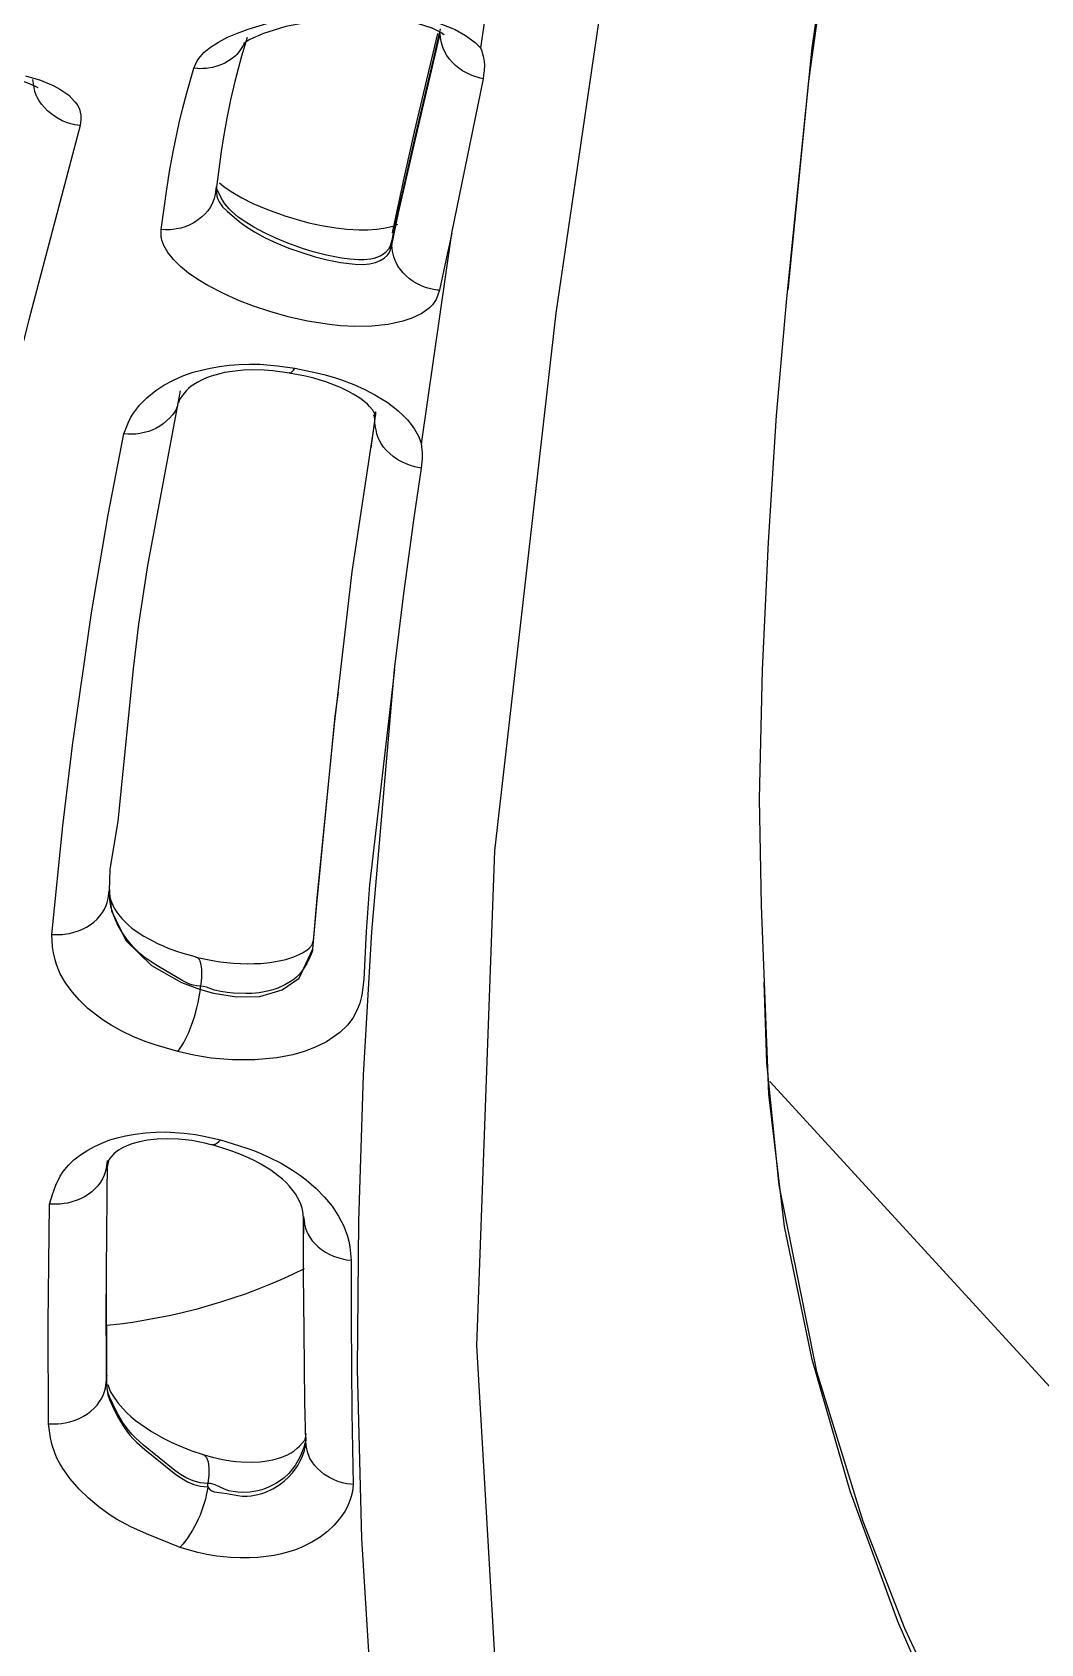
# Model space of a CAD drawing. Header units: inches. Extents: x 5931 to 10048, y 0 to 3185.
# Drawn here: x 7226.848 to 7228.281, y 964.775 to 967.066 of the extents above; entities that cross this region are included whole.
import ezdxf

# ---------------------------------------------------------------- set-up
doc = ezdxf.new("R2010")
doc.units = ezdxf.units.IN
doc.header["$LTSCALE"] = 48
doc.header["$MEASUREMENT"] = 0
doc.linetypes.add('DASHDOT2', pattern=[0.5, 0.25, -0.125, 0, -0.125])
for name, color, linetype in [('A-Eqpm-NIC', 8, 'DASHDOT2'), ('A-Flor-Case-Full Height', 8, 'Continuous'), ('A-Flor-Pattern', 8, 'Continuous')]:
    doc.layers.add(name, color=color, linetype=linetype)

# ---------------------------------------------------------------- blocks, each defined once
blk = doc.blocks.new('Precor_r815')
for p, q in [((-5.5503, 65.562), (-5.5503, 65.5686)), ((-5.5261, 65.3005), (-5.5261, 65.3056)), ((-5.2779, 64.4611), (-5.2779, 64.4662)), ((-5.1441, 63.884), (-5.1441, 63.8881)), ((-5.2884, 63.7259), (-5.2884, 63.731))]:
    blk.add_line(p, q)
for points in [[(0, 69.3193), (-0.9802, 69.3089), (-1.9893, 69.2747), (-2.592, 69.2394), (-3.2997, 69.1782), (-3.9732, 69.091), (-4.3011, 69.0327), (-4.5854, 68.9675), (-5.0026, 68.8301), (-5.3152, 68.6817), (-5.6643, 68.4588), (-5.9303, 68.2382), (-6.0674, 68.0961), (-6.1812, 67.9461), (-6.234, 67.8568), (-6.3089, 67.6767), (-6.344, 67.5118), (-6.3505, 67.3194), (-6.1433, 65.804), (-6.1139, 65.4952)], [(-6.1126, 65.483), (-6.1485, 65.8533), (-6.3317, 67.141), (-6.3474, 67.3237), (-6.3356, 67.5105), (-6.2742, 67.7203), (-6.1846, 67.8846), (-6.0103, 68.0956), (-5.8538, 68.24), (-5.6686, 68.3849), (-5.4597, 68.5245), (-5.2296, 68.6528), (-4.9514, 68.7755), (-4.7734, 68.8376), (-4.5065, 68.9114), (-3.9713, 69.0147), (-3.1831, 69.1129), (-2.5483, 69.165), (-1.2749, 69.2234), (0, 69.2403)], [(-5.9043, 66.3127), (-5.7837, 65.4609), (-5.6966, 64.666), (-5.6709, 63.9346), (-5.7104, 63.2221), (-5.7826, 62.6839), (-5.8778, 62.193), (-6.1074, 61.321), (-6.4797, 60.0889), (-6.5437, 59.8106), (-6.5747, 59.5861), (-6.5709, 59.5103), (-6.5576, 59.477), (-6.5314, 59.4614)], [(-5.6769, 65.853), (-5.7235, 66.1803), (-5.7284, 66.2903), (-5.7182, 66.4023), (-5.6843, 66.5146), (-5.6128, 66.6382), (-5.5212, 66.74), (-5.4444, 66.8052), (-5.3089, 66.8949), (-5.1626, 66.9703), (-4.8726, 67.081), (-4.6343, 67.1436), (-4.3867, 67.1901), (-3.9613, 67.2478), (-3.0955, 67.3242), (-1.73, 67.4058), (-0.989, 67.4329), (0, 67.448)], [(-5.2686, 65.8232), (-5.2728, 65.8333), (-5.2755, 65.8377), (-5.2829, 65.8463), (-5.2924, 65.8545), (-5.3038, 65.862), (-5.3166, 65.869), (-5.3306, 65.8753), (-5.3458, 65.8811), (-5.3722, 65.8892), (-5.3934, 65.8943), (-5.4156, 65.8986), (-5.4389, 65.902), (-5.474, 65.9052), (-5.5142, 65.9059), (-5.5447, 65.9042), (-5.5679, 65.9014), (-5.5942, 65.8963), (-5.6186, 65.8893), (-5.6403, 65.8804), (-5.6554, 65.8719), (-5.6691, 65.8614), (-5.6769, 65.853)], [(-5.6242, 65.8731), (-5.6243, 65.8728), (-5.62, 65.8761), (-5.6079, 65.8823), (-5.5883, 65.8889), (-5.56, 65.8947), (-5.5255, 65.8979), (-5.4862, 65.8977), (-5.4432, 65.8935), (-5.3996, 65.8849), (-5.3675, 65.8747), (-5.3483, 65.8658), (-5.3401, 65.8602), (-5.3406, 65.8612), (-5.3409, 65.8614)], [(-5.6191, 65.8815), (-5.6088, 65.8341), (-5.5845, 65.7279), (-5.5566, 65.6), (-5.5503, 65.5686)], [(-5.6807, 65.8078), (-5.6763, 65.8087), (-5.6716, 65.81), (-5.6685, 65.811), (-5.6624, 65.8134), (-5.6565, 65.8163), (-5.651, 65.8196), (-5.6457, 65.8234), (-5.6409, 65.8275), (-5.6364, 65.832), (-5.6324, 65.8369), (-5.6288, 65.842), (-5.6258, 65.8474), (-5.6234, 65.8529), (-5.622, 65.8572), (-5.6207, 65.863), (-5.6198, 65.8688), (-5.6191, 65.8748)], [(-5.5503, 65.5619), (-5.5599, 65.6094), (-5.5834, 65.7165), (-5.6122, 65.8428), (-5.6191, 65.8748)], [(-5.5514, 65.58), (-5.5669, 65.6561), (-5.5827, 65.7292), (-5.616, 65.8745)], [(-5.3445, 65.8689), (-5.3365, 65.8413), (-5.3266, 65.8037), (-5.3206, 65.7765), (-5.3153, 65.7493), (-5.3108, 65.7217), (-5.3076, 65.7), (-5.3, 65.6399)], [(-5.341, 65.8614), (-5.3385, 65.8568), (-5.3359, 65.8522), (-5.3331, 65.8479), (-5.3297, 65.8436), (-5.3276, 65.8415), (-5.3254, 65.8395), (-5.323, 65.8375), (-5.318, 65.834), (-5.3126, 65.8309), (-5.3069, 65.8283), (-5.301, 65.8261), (-5.2949, 65.8245), (-5.2917, 65.8238), (-5.2865, 65.8231), (-5.2815, 65.8227), (-5.2764, 65.8226), (-5.2739, 65.8227), (-5.2686, 65.8232)], [(-5.6807, 65.8078), (-5.6815, 65.8137), (-5.6822, 65.8196), (-5.6824, 65.8225), (-5.6825, 65.8255), (-5.6825, 65.8284), (-5.6822, 65.8327), (-5.6817, 65.8366), (-5.681, 65.8404), (-5.68, 65.8442), (-5.6787, 65.8484), (-5.6769, 65.853)], [(-5.2218, 65.5846), (-5.2298, 65.6447), (-5.2343, 65.6734), (-5.2393, 65.702), (-5.2475, 65.7424), (-5.2522, 65.7625), (-5.2584, 65.7867), (-5.2686, 65.8232)], [(-5.0289, 65.812), (-5.0504, 65.8054), (-5.0694, 65.7971), (-5.0777, 65.7924), (-5.0904, 65.7832), (-5.0997, 65.7732), (-5.1031, 65.768), (-5.1056, 65.7627), (-5.1078, 65.7537), (-5.1077, 65.7471), (-5.1066, 65.7384)], [(-5.0469, 65.7941), (-5.0371, 65.7994), (-5.0283, 65.8029), (-5.0139, 65.8071), (-4.9978, 65.8104), (-4.9853, 65.8123), (-4.9669, 65.8139), (-4.9399, 65.8147), (-4.9192, 65.814), (-4.894, 65.8119), (-4.872, 65.8088), (-4.8489, 65.8043), (-4.8283, 65.799), (-4.8129, 65.7939), (-4.7979, 65.7876), (-4.7898, 65.7833), (-4.7826, 65.7781), (-4.783, 65.7789), (-4.7826, 65.7776)], [(-5.6356, 65.5793), (-5.6807, 65.8078)], [(-5.1066, 65.7384), (-5.0993, 65.7396), (-5.0934, 65.7411), (-5.0872, 65.7432), (-5.0812, 65.7457), (-5.0754, 65.7487), (-5.0699, 65.7522), (-5.0648, 65.7561), (-5.06, 65.7604), (-5.0557, 65.765), (-5.0517, 65.7699), (-5.0483, 65.7751), (-5.0454, 65.7806), (-5.0442, 65.7834), (-5.0423, 65.789), (-5.041, 65.7949), (-5.0401, 65.8007), (-5.0394, 65.8067)], [(-5.1066, 65.7384), (-5.0338, 65.4515), (-5.0034, 65.3273)], [(-5.3051, 65.6539), (-5.3113, 65.6483), (-5.3215, 65.641), (-5.3369, 65.6317), (-5.3526, 65.6234), (-5.3731, 65.6143), (-5.3981, 65.6048), (-5.4205, 65.5979), (-5.4322, 65.5948), (-5.4501, 65.5907), (-5.4706, 65.5872), (-5.4862, 65.5854), (-5.5036, 65.5844), (-5.516, 65.5844), (-5.529, 65.5853), (-5.5385, 65.5866), (-5.5521, 65.5898), (-5.559, 65.5927)], [(-5.3001, 65.6483), (-5.3005, 65.6393), (-5.3013, 65.6342), (-5.3027, 65.6296), (-5.3045, 65.6255), (-5.3094, 65.6183), (-5.3158, 65.6117), (-5.3332, 65.5967), (-5.3436, 65.5889), (-5.355, 65.5813), (-5.3702, 65.5727), (-5.3865, 65.5647), (-5.4039, 65.5573), (-5.4223, 65.5506), (-5.4412, 65.5446), (-5.4582, 65.54), (-5.4772, 65.5361), (-5.4982, 65.5335), (-5.5099, 65.5333), (-5.5184, 65.534), (-5.527, 65.5359), (-5.5339, 65.5388), (-5.5394, 65.5423), (-5.5442, 65.5468), (-5.5465, 65.5502), (-5.5479, 65.5537), (-5.5503, 65.562)], [(-5.5503, 65.5688), (-5.5474, 65.5592), (-5.5455, 65.5556), (-5.5413, 65.5507), (-5.5386, 65.5485), (-5.5336, 65.5454), (-5.5248, 65.5421), (-5.5202, 65.5412), (-5.5104, 65.5402), (-5.5031, 65.5401), (-5.4905, 65.541), (-5.4787, 65.5426), (-5.4573, 65.547), (-5.4385, 65.552), (-5.4232, 65.5569), (-5.4023, 65.5647), (-5.3852, 65.5721), (-5.3691, 65.5801), (-5.3539, 65.5885), (-5.3423, 65.5958), (-5.3318, 65.6033), (-5.3226, 65.6112), (-5.3186, 65.6152), (-5.3125, 65.6229), (-5.3078, 65.6305), (-5.3006, 65.646)], [(-5.3001, 65.6483), (-5.2986, 65.6366), (-5.2974, 65.6309), (-5.2955, 65.6253), (-5.2944, 65.6226), (-5.2916, 65.6174), (-5.2882, 65.6124), (-5.2843, 65.6077), (-5.28, 65.6034), (-5.2752, 65.5994), (-5.2701, 65.5959), (-5.2674, 65.5943), (-5.2618, 65.5914), (-5.2559, 65.589), (-5.2498, 65.587), (-5.2435, 65.5856), (-5.2391, 65.5849), (-5.2347, 65.5845), (-5.228, 65.5843), (-5.2218, 65.5846)], [(-5.6181, 65.4949), (-5.6136, 65.4813), (-5.6083, 65.4733), (-5.604, 65.4688), (-5.5929, 65.4606), (-5.5789, 65.4536), (-5.566, 65.4491), (-5.5449, 65.4445), (-5.5218, 65.442), (-5.4975, 65.4416), (-5.4772, 65.4426), (-5.4614, 65.4443), (-5.4302, 65.4494), (-5.4026, 65.4558), (-5.3765, 65.4634), (-5.3532, 65.4715), (-5.3311, 65.4805), (-5.3105, 65.4901), (-5.2884, 65.5021), (-5.2741, 65.5111), (-5.2611, 65.5205), (-5.2495, 65.5303), (-5.2395, 65.5404), (-5.2314, 65.5507), (-5.2256, 65.5612), (-5.2229, 65.5691), (-5.2221, 65.5743), (-5.2218, 65.5846)], [(-5.5926, 65.2679), (-5.6356, 65.5793)], [(-5.6356, 65.5793), (-5.627, 65.5388), (-5.6181, 65.4949)], [(-5.6181, 65.4949), (-5.6153, 65.4952), (-5.6098, 65.4961), (-5.606, 65.497), (-5.5997, 65.4988), (-5.5936, 65.5012), (-5.5877, 65.504), (-5.5849, 65.5056), (-5.5808, 65.5081), (-5.5757, 65.5119), (-5.5709, 65.5161), (-5.5665, 65.5207), (-5.5626, 65.5255), (-5.5591, 65.5306), (-5.5563, 65.536), (-5.5551, 65.5388), (-5.5532, 65.5444), (-5.5519, 65.5502), (-5.551, 65.556), (-5.5503, 65.5619)], [(-5.5523, 65.5799), (-5.5503, 65.5688)], [(-5.5503, 65.5686), (-5.5503, 65.5688)], [(-5.5503, 65.562), (-5.5503, 65.5619)], [(-6.0815, 64.4594), (-6.0765, 64.5852), (-6.0737, 64.7429), (-6.0778, 64.9337), (-6.0864, 65.1225), (-6.0977, 65.3096), (-6.1126, 65.483)], [(-5.4124, 65.38), (-5.4411, 65.3735), (-5.4552, 65.37), (-5.47, 65.3656), (-5.4789, 65.3625), (-5.496, 65.3558), (-5.5117, 65.3485), (-5.5262, 65.3406), (-5.5358, 65.3347), (-5.5436, 65.3293), (-5.5518, 65.323), (-5.5594, 65.3165), (-5.5663, 65.3099), (-5.5724, 65.3032), (-5.5778, 65.2964), (-5.5825, 65.2895), (-5.5882, 65.2791), (-5.5926, 65.2679)], [(-5.1686, 65.2826), (-5.1754, 65.3002), (-5.179, 65.3076), (-5.1826, 65.3135), (-5.1911, 65.325), (-5.2017, 65.3361), (-5.2143, 65.3466), (-5.2258, 65.3545), (-5.2386, 65.3618), (-5.253, 65.3684), (-5.2676, 65.3738), (-5.2793, 65.3771), (-5.2918, 65.38), (-5.3049, 65.3824), (-5.3187, 65.3841), (-5.333, 65.3853), (-5.3477, 65.3857), (-5.3625, 65.3855), (-5.3878, 65.3833), (-5.4124, 65.38)], [(-5.4046, 65.3732), (-5.4051, 65.373), (-5.4053, 65.3729), (-5.4055, 65.3728), (-5.4057, 65.3728), (-5.4059, 65.3729), (-5.4063, 65.373), (-5.4067, 65.3731), (-5.4072, 65.3734), (-5.4076, 65.3738), (-5.4081, 65.3742), (-5.4085, 65.3747), (-5.409, 65.3752), (-5.4095, 65.3758), (-5.4104, 65.3771), (-5.4114, 65.3785), (-5.4124, 65.38)], [(-5.4045, 65.3726), (-5.381, 65.376), (-5.3686, 65.377), (-5.3517, 65.3773), (-5.3392, 65.3768), (-5.3231, 65.3751), (-5.3122, 65.3732), (-5.3053, 65.3716), (-5.2933, 65.3681), (-5.2865, 65.3655), (-5.2815, 65.3632), (-5.2731, 65.3587), (-5.2649, 65.3533), (-5.2608, 65.3498), (-5.2576, 65.3465), (-5.2532, 65.3411), (-5.2489, 65.3352), (-5.2481, 65.3335), (-5.2466, 65.3284)], [(-5.5268, 65.3109), (-5.5254, 65.314), (-5.5233, 65.3175), (-5.5187, 65.3232), (-5.5155, 65.3265), (-5.5106, 65.3308), (-5.5062, 65.3343), (-5.5012, 65.3378), (-5.4955, 65.3414), (-5.4888, 65.3453), (-5.4772, 65.351), (-5.4687, 65.3547), (-5.4563, 65.3595), (-5.4481, 65.3622), (-5.4394, 65.3648), (-5.4272, 65.3679), (-5.4043, 65.3725)], [(-5.2491, 65.3463), (-5.2026, 65.088), (-5.1897, 65.0012), (-5.1819, 64.9351), (-5.1603, 64.7103), (-5.1491, 64.6384), (-5.1481, 64.6075)], [(-5.5269, 65.3154), (-5.5269, 65.3105)], [(-5.5268, 65.3152), (-5.5269, 65.3149), (-5.5261, 65.3056)], [(-5.5265, 65.312), (-5.5266, 65.3131), (-5.5268, 65.3141), (-5.5269, 65.3148), (-5.5269, 65.3151)], [(-5.5261, 65.3005), (-5.5263, 65.3017), (-5.5263, 65.3021), (-5.5263, 65.3025), (-5.5263, 65.303), (-5.5262, 65.304), (-5.526, 65.3052), (-5.5258, 65.3064), (-5.5255, 65.3078), (-5.5249, 65.3106)], [(-5.2459, 65.3285), (-5.2451, 65.3243), (-5.2442, 65.3215), (-5.2431, 65.3187), (-5.2417, 65.316), (-5.2401, 65.3134), (-5.2383, 65.3109), (-5.2342, 65.3062), (-5.2297, 65.3018), (-5.225, 65.2977), (-5.2199, 65.294), (-5.2145, 65.2908), (-5.2102, 65.2887), (-5.2042, 65.2863), (-5.1979, 65.2845), (-5.1914, 65.2831), (-5.1859, 65.2824), (-5.1804, 65.2821), (-5.1748, 65.2821), (-5.1686, 65.2826)], [(-5.5927, 65.2322), (-5.5874, 65.233), (-5.5833, 65.234), (-5.5769, 65.2359), (-5.5706, 65.2383), (-5.5646, 65.2412), (-5.5617, 65.2428), (-5.5575, 65.2454), (-5.5522, 65.2493), (-5.5473, 65.2536), (-5.5428, 65.2583), (-5.5387, 65.2632), (-5.5352, 65.2685), (-5.5323, 65.274), (-5.531, 65.2768), (-5.5291, 65.2826), (-5.5278, 65.2885), (-5.5268, 65.2945), (-5.5261, 65.3005)], [(-5.5261, 65.3056), (-5.5205, 65.2622)], [(-5.4378, 64.5214), (-5.4441, 64.5961), (-5.4687, 64.8534), (-5.4938, 65.0789), (-5.5261, 65.3005)], [(-5.5927, 65.2322), (-5.5937, 65.2413), (-5.594, 65.2459), (-5.594, 65.2482), (-5.5941, 65.252), (-5.5939, 65.2554), (-5.5937, 65.2588), (-5.5931, 65.2647), (-5.5926, 65.2679)], [(-5.0664, 64.5427), (-5.082, 64.703), (-5.0958, 64.8218), (-5.1228, 65.0179), (-5.1466, 65.163), (-5.1686, 65.2826)], [(-5.5542, 64.9342), (-5.5673, 65.0467), (-5.5819, 65.1584), (-5.5927, 65.2322)], [(-5.5281, 63.3107), (-5.5077, 63.6497), (-5.5014, 63.9), (-5.5033, 64.1186), (-5.5101, 64.3344), (-5.5217, 64.5464), (-5.5542, 64.9342)], [(-5.5542, 64.9342), (-5.5186, 64.6158), (-5.5136, 64.5467), (-5.5106, 64.4762), (-5.5076, 64.4527), (-5.5046, 64.4411), (-5.5004, 64.43), (-5.4946, 64.419), (-5.487, 64.4085), (-5.4761, 64.3974), (-5.4575, 64.384), (-5.4404, 64.3752), (-5.4257, 64.3695), (-5.4096, 64.3648), (-5.3865, 64.3601), (-5.3555, 64.3571), (-5.3235, 64.3572), (-5.2932, 64.3599), (-5.2687, 64.3641), (-5.2457, 64.3693)], [(-5.474, 64.9007), (-5.4694, 64.8653), (-5.4429, 64.5875), (-5.4378, 64.5265)], [(-5.2779, 64.4662), (-5.2726, 64.4666), (-5.2674, 64.4676), (-5.2624, 64.4693), (-5.253, 64.4738), (-5.2184, 64.495), (-5.2078, 64.5019), (-5.1975, 64.5096), (-5.1918, 64.5146), (-5.1865, 64.5197), (-5.1817, 64.5249), (-5.1731, 64.5356), (-5.1659, 64.5465), (-5.1594, 64.5584), (-5.1544, 64.5701), (-5.1509, 64.5818), (-5.1498, 64.5875), (-5.149, 64.5938), (-5.1483, 64.6073)], [(-5.1485, 64.603), (-5.1511, 64.5773), (-5.1716, 64.5334), (-5.208, 64.4965), (-5.2507, 64.4715), (-5.2779, 64.4611)], [(-5.1482, 64.6089), (-5.1485, 64.6009), (-5.1493, 64.5963), (-5.1502, 64.593), (-5.153, 64.586), (-5.1551, 64.5816), (-5.1578, 64.577), (-5.1611, 64.5722), (-5.1659, 64.5662), (-5.1701, 64.5616), (-5.1749, 64.5569), (-5.1804, 64.5521), (-5.1905, 64.5445), (-5.1971, 64.5401), (-5.2042, 64.5359), (-5.2168, 64.5292), (-5.2246, 64.5255), (-5.2329, 64.522), (-5.2438, 64.5179), (-5.2529, 64.5149), (-5.272, 64.5094)], [(-5.1478, 64.6071), (-5.1477, 64.6069), (-5.1477, 64.6067), (-5.1477, 64.6064), (-5.1478, 64.6061), (-5.1478, 64.6058), (-5.1479, 64.6055), (-5.1481, 64.6047), (-5.1483, 64.6039), (-5.1485, 64.603)], [(-5.1481, 64.6075), (-5.1481, 64.6073)], [(-5.0664, 64.5427), (-5.0703, 64.5424), (-5.0759, 64.5423), (-5.0814, 64.5426), (-5.087, 64.5433), (-5.0914, 64.544), (-5.0978, 64.5457), (-5.1041, 64.5478), (-5.1101, 64.5504), (-5.1158, 64.5534), (-5.1211, 64.557), (-5.1261, 64.5609), (-5.1307, 64.5652), (-5.1348, 64.5699), (-5.1384, 64.5748), (-5.1415, 64.5801), (-5.1439, 64.5856), (-5.1452, 64.5898), (-5.1465, 64.5956), (-5.1481, 64.6073)], [(-5.2715, 64.5092), (-5.2949, 64.5041), (-5.306, 64.5023), (-5.3251, 64.5001), (-5.3347, 64.4995), (-5.3446, 64.4992), (-5.3543, 64.4994), (-5.3637, 64.4998), (-5.3768, 64.5012), (-5.3848, 64.5024), (-5.3923, 64.504), (-5.3992, 64.5057), (-5.411, 64.5096), (-5.4193, 64.5132), (-5.4233, 64.5154), (-5.4295, 64.5195), (-5.4325, 64.5221), (-5.437, 64.527), (-5.4383, 64.5324)], [(-5.2457, 64.3693), (-5.2132, 64.3793), (-5.2007, 64.3838), (-5.1828, 64.3913), (-5.1661, 64.3996), (-5.1508, 64.4085), (-5.1396, 64.4159), (-5.1318, 64.4216), (-5.1178, 64.4333), (-5.1056, 64.4453), (-5.0951, 64.4576), (-5.0858, 64.471), (-5.0784, 64.4845), (-5.0729, 64.4981), (-5.0709, 64.5049), (-5.0687, 64.5152), (-5.0675, 64.5244), (-5.0664, 64.5427)], [(-5.4378, 64.5265), (-5.4376, 64.5218), (-5.4372, 64.5185), (-5.4365, 64.5161), (-5.4331, 64.5077), (-5.4292, 64.4996), (-5.4242, 64.491), (-5.4212, 64.4868), (-5.418, 64.483), (-5.4147, 64.4796), (-5.4111, 64.4764), (-5.4071, 64.4734), (-5.3982, 64.468), (-5.388, 64.4633), (-5.381, 64.4607), (-5.3735, 64.4586), (-5.3614, 64.4562), (-5.351, 64.4553), (-5.3425, 64.4551), (-5.3248, 64.4558), (-5.3157, 64.4566), (-5.3068, 64.458), (-5.298, 64.4601), (-5.2865, 64.4644), (-5.2823, 64.4657), (-5.2779, 64.4662)], [(-5.2779, 64.4611), (-5.2963, 64.4558), (-5.3294, 64.4501), (-5.3626, 64.451), (-5.3942, 64.4607), (-5.4184, 64.4781), (-5.4378, 64.5214)], [(-5.2719, 64.5089), (-5.2731, 64.5086), (-5.2737, 64.5084), (-5.2741, 64.5081), (-5.2749, 64.5072), (-5.2757, 64.5061), (-5.2764, 64.5048), (-5.277, 64.5033), (-5.2775, 64.5016), (-5.2781, 64.4994), (-5.2785, 64.4973), (-5.2788, 64.4951), (-5.2792, 64.4902), (-5.2794, 64.4847), (-5.2792, 64.4794), (-5.2787, 64.4729), (-5.2779, 64.4662)], [(-6.0798, 64.4713), (-6.0835, 64.3529), (-6.1013, 64.1718), (-6.155, 63.8962), (-6.2209, 63.6753), (-6.2802, 63.5168), (-6.3989, 63.2535), (-6.4867, 63.0855), (-6.6424, 62.8207), (-6.7534, 62.6495), (-6.9544, 62.3637), (-7.1494, 62.1067), (-7.757, 61.3574), (-7.8773, 61.1888), (-7.9399, 61.0708), (-7.9625, 61.0084), (-7.979, 60.9333), (-7.9828, 60.8577), (-7.978, 60.811), (-7.9485, 60.7142), (-7.9072, 60.6462)], [(-7.9047, 60.6455), (-7.9415, 60.6992), (-7.9677, 60.7926), (-7.97, 60.8719), (-7.9595, 60.9343), (-7.9092, 61.0643), (-7.8254, 61.201), (-7.7184, 61.3451), (-7.1882, 62.014), (-6.9131, 62.3852), (-6.6521, 62.7781), (-6.5321, 62.9814), (-6.3514, 63.3355), (-6.2708, 63.5266), (-6.2028, 63.7197), (-6.1488, 63.9143), (-6.1095, 64.1106), (-6.0871, 64.3062), (-6.0815, 64.4594)], [(-5.2457, 64.3693), (-5.2514, 64.3779), (-5.2542, 64.3827), (-5.2573, 64.3888), (-5.2607, 64.3966), (-5.2652, 64.4083), (-5.2693, 64.4209), (-5.2728, 64.4339), (-5.2746, 64.442), (-5.2779, 64.4611)], [(-6.0885, 64.3254), (-7.0927, 63.1869)], [(-5.3063, 64.239), (-5.3427, 64.2272), (-5.3563, 64.222), (-5.3753, 64.2135), (-5.3928, 64.2042), (-5.4088, 64.1942), (-5.4204, 64.186), (-5.4282, 64.1798), (-5.4424, 64.1671), (-5.4547, 64.154), (-5.4652, 64.1407), (-5.4746, 64.1261), (-5.4819, 64.1113), (-5.4873, 64.0965), (-5.4892, 64.0891), (-5.4907, 64.0805), (-5.4926, 64.061)], [(-5.4245, 64.1237), (-5.4238, 64.1329), (-5.4228, 64.1379), (-5.4204, 64.1453), (-5.4162, 64.1538), (-5.4132, 64.1589), (-5.4095, 64.1641), (-5.4043, 64.1707), (-5.3998, 64.1756), (-5.3946, 64.1807), (-5.3887, 64.1858), (-5.378, 64.194), (-5.3638, 64.2031), (-5.3555, 64.2078), (-5.3463, 64.2125), (-5.3365, 64.2169), (-5.324, 64.2219), (-5.311, 64.2263), (-5.2931, 64.2318)], [(-5.063, 64.144), (-5.0671, 64.1581), (-5.0719, 64.1719), (-5.0784, 64.1854), (-5.0825, 64.1919), (-5.0899, 64.2013), (-5.0978, 64.2092), (-5.107, 64.2168), (-5.1175, 64.2238), (-5.127, 64.2292), (-5.1374, 64.2342), (-5.1488, 64.2387), (-5.1611, 64.2425), (-5.171, 64.2449), (-5.185, 64.2475), (-5.1998, 64.2494), (-5.2145, 64.2503), (-5.2279, 64.2505), (-5.2414, 64.25), (-5.2549, 64.2489), (-5.2707, 64.2466), (-5.2827, 64.2443), (-5.3063, 64.239)], [(-5.2935, 64.2322), (-5.2947, 64.2318), (-5.2954, 64.2317), (-5.2957, 64.2317), (-5.2961, 64.2317), (-5.2965, 64.2317), (-5.2971, 64.2319), (-5.2977, 64.2321), (-5.2984, 64.2323), (-5.2991, 64.2327), (-5.2998, 64.2331), (-5.3005, 64.2336), (-5.3012, 64.2341), (-5.3019, 64.2347), (-5.3034, 64.2361), (-5.3048, 64.2375), (-5.3063, 64.239)], [(-5.2933, 64.2316), (-5.2839, 64.2341), (-5.2748, 64.2362), (-5.2655, 64.2379), (-5.2562, 64.2391), (-5.2467, 64.24), (-5.2313, 64.2406), (-5.2164, 64.2401), (-5.2023, 64.2384), (-5.1913, 64.2362), (-5.1802, 64.2329), (-5.1722, 64.2297), (-5.1681, 64.2276), (-5.1614, 64.2236), (-5.1576, 64.2206), (-5.1547, 64.218), (-5.1511, 64.2142), (-5.1488, 64.2114), (-5.1476, 64.2094), (-5.147, 64.2079), (-5.145, 64.1987)], [(-5.1452, 64.2083), (-5.1436, 64.1966), (-5.1423, 64.1909), (-5.141, 64.1867), (-5.1386, 64.1813), (-5.1355, 64.1761), (-5.1319, 64.1711), (-5.1277, 64.1665), (-5.1231, 64.1622), (-5.1182, 64.1583), (-5.1128, 64.1548), (-5.1071, 64.1517), (-5.1011, 64.1491), (-5.0948, 64.147), (-5.0884, 64.1454), (-5.0839, 64.1446), (-5.0781, 64.1439), (-5.0723, 64.1436), (-5.0665, 64.1438), (-5.063, 64.144)], [(-5.1452, 64.2083), (-5.1435, 64.0456), (-5.1441, 63.884)], [(-5.0615, 63.8191), (-5.0612, 63.9681), (-5.063, 64.144)], [(-5.4246, 64.1257), (-5.4253, 64.1198), (-5.4262, 64.114), (-5.4275, 64.1083), (-5.4294, 64.1028), (-5.4306, 64.1), (-5.4335, 64.0948), (-5.437, 64.0898), (-5.4411, 64.085), (-5.4455, 64.0806), (-5.4504, 64.0766), (-5.4557, 64.073), (-5.4613, 64.0698), (-5.4673, 64.067), (-5.4735, 64.0647), (-5.4799, 64.063), (-5.486, 64.0617), (-5.4926, 64.061)], [(-5.4278, 63.7937), (-5.4267, 63.8509), (-5.4253, 63.9557), (-5.4247, 64.0409), (-5.4246, 64.1257)], [(-5.4246, 64.1257), (-5.4246, 64.1)], [(-5.4246, 64.1227), (-5.4245, 64.1237)], [(-5.4246, 64.0949), (-5.4246, 64.1)], [(-5.4926, 64.061), (-5.4925, 63.972), (-5.4934, 63.8356), (-5.4951, 63.7293)], [(-5.1441, 63.8882), (-5.1436, 64.0108)], [(-5.2884, 63.731), (-5.2829, 63.7313), (-5.2777, 63.732), (-5.2726, 63.7332), (-5.2676, 63.7348), (-5.2583, 63.7389), (-5.2495, 63.7441), (-5.2412, 63.7501), (-5.1967, 63.7877), (-5.1856, 63.7981), (-5.1805, 63.8034), (-5.1754, 63.8096), (-5.168, 63.82), (-5.1598, 63.8343), (-5.1534, 63.8476), (-5.149, 63.8579), (-5.1467, 63.8643), (-5.1451, 63.8716), (-5.1446, 63.8762), (-5.1441, 63.8881)], [(-5.1442, 63.8919), (-5.1444, 63.8904)], [(-5.1441, 63.8839), (-5.1446, 63.8711), (-5.146, 63.862), (-5.1482, 63.8549), (-5.1544, 63.8409), (-5.161, 63.8276), (-5.1694, 63.8134), (-5.177, 63.803), (-5.1822, 63.7969), (-5.1874, 63.7916), (-5.1987, 63.7813), (-5.243, 63.7442), (-5.251, 63.7385), (-5.2595, 63.7335), (-5.2685, 63.7295), (-5.2781, 63.7269), (-5.2832, 63.7262), (-5.2884, 63.7259)], [(-5.1463, 63.8768), (-5.1468, 63.8742), (-5.1482, 63.8698), (-5.1504, 63.8654), (-5.1532, 63.8607), (-5.1605, 63.8501), (-5.1677, 63.8412), (-5.1731, 63.8353), (-5.179, 63.8297), (-5.1856, 63.824), (-5.1929, 63.8183), (-5.2004, 63.8129), (-5.2083, 63.8077), (-5.2259, 63.7974), (-5.2361, 63.7921), (-5.2469, 63.7869), (-5.2643, 63.7797), (-5.2817, 63.7736)], [(-5.0615, 63.8191), (-5.0696, 63.8188), (-5.0749, 63.819), (-5.0802, 63.8195), (-5.0855, 63.8204), (-5.092, 63.822), (-5.0983, 63.824), (-5.1044, 63.8265), (-5.1081, 63.8284), (-5.1116, 63.8304), (-5.117, 63.8339), (-5.122, 63.8379), (-5.1266, 63.8422), (-5.1307, 63.8468), (-5.1344, 63.8518), (-5.1375, 63.857), (-5.1399, 63.8624), (-5.1412, 63.8666), (-5.1425, 63.8723), (-5.1441, 63.8839)], [(-5.2488, 63.6361), (-5.2011, 63.6562), (-5.1788, 63.6669), (-5.1586, 63.6783), (-5.1496, 63.6841), (-5.133, 63.6963), (-5.1183, 63.7091), (-5.1052, 63.7223), (-5.0925, 63.7375), (-5.0819, 63.7528), (-5.0775, 63.7605), (-5.0736, 63.7682), (-5.0704, 63.7759), (-5.0667, 63.7877), (-5.0645, 63.7981), (-5.0615, 63.8191)], [(-5.4951, 63.7293), (-5.4914, 63.7297), (-5.4865, 63.7305), (-5.48, 63.732), (-5.4736, 63.734), (-5.4675, 63.7365), (-5.4617, 63.7395), (-5.459, 63.7412), (-5.4537, 63.7448), (-5.4488, 63.7488), (-5.4443, 63.7531), (-5.4403, 63.7578), (-5.4368, 63.7628), (-5.4338, 63.768), (-5.4326, 63.7707), (-5.4307, 63.7763), (-5.4294, 63.7819), (-5.4285, 63.7877), (-5.4278, 63.7935)], [(-5.2814, 63.7738), (-5.295, 63.7696), (-5.3092, 63.7661), (-5.3206, 63.7641), (-5.3284, 63.7632), (-5.3362, 63.7626), (-5.35, 63.7623), (-5.3631, 63.763), (-5.3694, 63.7637), (-5.3809, 63.7659), (-5.3875, 63.7677), (-5.3925, 63.7693), (-5.4008, 63.7728), (-5.4069, 63.7761), (-5.4111, 63.7789), (-5.4157, 63.7828), (-5.4188, 63.7859), (-5.426, 63.7945), (-5.427, 63.7962), (-5.4274, 63.7977), (-5.4282, 63.8047)], [(-5.4278, 63.7987), (-5.4277, 63.7946), (-5.4265, 63.7893), (-5.4249, 63.7839), (-5.4228, 63.778), (-5.4201, 63.7717), (-5.4169, 63.7651), (-5.4132, 63.7586), (-5.4089, 63.7523), (-5.4036, 63.7458), (-5.397, 63.7393), (-5.3933, 63.7363), (-5.3852, 63.7307), (-5.3758, 63.7257), (-5.3707, 63.7235), (-5.3652, 63.7215), (-5.3594, 63.7199), (-5.354, 63.7188), (-5.3486, 63.7181), (-5.3373, 63.7177), (-5.331, 63.718), (-5.3246, 63.7188), (-5.3183, 63.7202), (-5.312, 63.7224), (-5.2988, 63.7287), (-5.2954, 63.7299), (-5.292, 63.7307), (-5.2884, 63.731)], [(-5.4278, 63.7935), (-5.4278, 63.7937)], [(-5.2884, 63.7259), (-5.2892, 63.7243), (-5.2913, 63.7218), (-5.2942, 63.7199), (-5.2976, 63.7186), (-5.3014, 63.7178), (-5.3155, 63.7161), (-5.3313, 63.7131), (-5.3372, 63.7122), (-5.3443, 63.7121), (-5.3499, 63.7125), (-5.3595, 63.7143), (-5.3653, 63.716), (-5.3708, 63.718), (-5.3808, 63.7227), (-5.3895, 63.7281), (-5.3971, 63.7341), (-5.4038, 63.7407), (-5.409, 63.7467), (-5.4129, 63.7521), (-5.4164, 63.7576), (-5.4194, 63.7631), (-5.422, 63.7687), (-5.4241, 63.7742), (-5.4258, 63.7796), (-5.4273, 63.7867), (-5.4278, 63.7935)], [(-5.2816, 63.7735), (-5.2826, 63.773), (-5.2863, 63.7693), (-5.2888, 63.7629), (-5.29, 63.7541), (-5.2899, 63.7433), (-5.2884, 63.731)], [(-5.4951, 63.7293), (-5.4942, 63.7191), (-5.4926, 63.7115), (-5.4903, 63.704), (-5.4872, 63.6966), (-5.4834, 63.6894), (-5.4789, 63.6823), (-5.4736, 63.6754), (-5.4678, 63.6687), (-5.4588, 63.6599), (-5.4484, 63.6516), (-5.4366, 63.6439), (-5.4224, 63.6367), (-5.4133, 63.6329), (-5.4036, 63.6296), (-5.3933, 63.6268), (-5.3826, 63.6244), (-5.3714, 63.6227), (-5.3598, 63.6214), (-5.3478, 63.6208), (-5.3344, 63.6207), (-5.3208, 63.6213), (-5.3005, 63.6236), (-5.2872, 63.626), (-5.2743, 63.629), (-5.2488, 63.6361)]]:
    blk.add_lwpolyline(points)
for centre, radius, start, end in [((-5.0601, 64.7586), 0.7988, 242.7799, 263.9094), ((-5.1111, 63.7505), 0.179, 187.9029, 219.7313)]:
    blk.add_arc(centre, radius, start, end)
blk = doc.blocks.new('floor pattern 1st floor')
at = {"layer": 'A-Flor-Pattern'}
h = blk.add_hatch(dxfattribs=at)
h.set_pattern_fill('WOODS_BOARD_WIDE', color=256, scale=3, pattern_type=2)
h.set_pattern_definition([(0, (2343, 1229.155), (0, 6), []), (90, (2343, 1229.155), (-12, 12), [6, -42]), (90, (2367, 1235.155), (-12, 12), [6, -42])])
edge = h.paths.add_edge_path(flags=16)
edge.add_line((2149.545, 1020.6322), (2161.545, 1020.6322))
edge.add_ellipse((2161.545, 1015.6322), major_axis=(-3.5355, -3.5355), ratio=1, start_angle=135, end_angle=225, ccw=False)
edge.add_line((2166.545, 1015.6322), (2166.545, 984.6322))
edge.add_ellipse((2161.545, 984.6322), major_axis=(3.5355, -3.5355), ratio=1, start_angle=315, end_angle=405, ccw=False)
edge.add_line((2161.545, 979.6322), (2156.545, 979.6322))
edge.add_line((2156.545, 979.6322), (2156.545, 955.6322))
edge.add_line((2156.545, 955.6322), (2147.545, 955.6322))
edge.add_line((2147.545, 955.6322), (2126.545, 955.6322))
edge.add_line((2126.545, 955.6322), (2126.545, 995.431))
edge.add_line((2126.545, 995.431), (2126.545, 1010.6322))
edge.add_line((2126.545, 1010.6322), (2144.545, 1010.6322))
edge.add_line((2144.545, 1010.6322), (2144.545, 1015.6322))
edge.add_ellipse((2148.7432, 1016.4341), major_axis=(3.1948, 3.1948), ratio=0.85373, start_angle=38.5071, end_angle=141.4929, ccw=False)
edge = h.paths.add_edge_path(flags=16)
edge.add_ellipse((2192.3469, 952.4341), major_axis=(-3.1924, 3.1924), ratio=0.855373, start_angle=218.4535, end_angle=321.5465, ccw=False)
edge.add_line((2196.545, 951.6322), (2196.5315, 920.2652))
edge.add_ellipse((2191.545, 920.6322), major_axis=(-3.5355, -3.5355), ratio=1, start_angle=45, end_angle=130.7903, ccw=False)
edge.add_line((2191.545, 915.6322), (2186.7141, 915.6322))
edge.add_line((2186.7141, 915.6322), (2186.545, 891.6322))
edge.add_line((2186.545, 891.6322), (2177.545, 891.6322))
edge.add_line((2177.545, 891.6322), (2156.545, 891.6322))
edge.add_line((2156.545, 891.6322), (2156.545, 931.431))
edge.add_line((2156.545, 931.431), (2156.545, 946.6322))
edge.add_line((2156.545, 946.6322), (2174.545, 946.6322))
edge.add_line((2174.545, 946.6322), (2174.545, 951.6322))
edge.add_ellipse((2179.545, 951.6322), major_axis=(3.5355, -3.5355), ratio=1, start_angle=135, end_angle=225, ccw=False)
edge.add_line((2179.545, 956.6322), (2191.545, 956.6322))
edge = h.paths.add_edge_path(flags=16)
edge.add_ellipse((2066.3997, 1141.2807), major_axis=(0, 0.0156), ratio=1, start_angle=270, end_angle=337.7307)
edge.add_line((2066.4056, 1141.2951), (2066.4056, 1141.2867))
edge.add_line((2066.4056, 1141.2867), (2066.4056, 1140.7527))
edge.add_line((2066.4056, 1140.7527), (2066.3997, 1140.7527))
edge.add_line((2066.3997, 1140.7527), (2066.3997, 1140.7072))
edge.add_line((2066.3997, 1140.7072), (2049.1278, 1140.7072))
edge.add_line((2049.1278, 1140.7072), (2045.1001, 1140.7072))
edge.add_line((2045.1001, 1140.7072), (2032.7596, 1140.7072))
edge.add_line((2032.7596, 1140.7072), (2030.3778, 1140.7072))
edge.add_line((2030.3778, 1140.7072), (2028.0028, 1140.7072))
edge.add_line((2028.0028, 1140.7072), (2028.0028, 1140.7527))
edge.add_line((2028.0028, 1140.7527), (2027.9969, 1140.7527))
edge.add_line((2027.9969, 1140.7527), (2027.9969, 1141.2867))
edge.add_line((2027.9969, 1141.2867), (2027.9969, 1141.2951))
edge.add_ellipse((2028.0028, 1141.2807), major_axis=(0, 0.0156), ratio=1, start_angle=22.2693, end_angle=90)
edge.add_line((2027.9872, 1141.2807), (2027.9872, 1140.7072))
edge.add_line((2027.9872, 1140.7072), (2027.9513, 1140.7072))
edge.add_line((2027.9513, 1140.7072), (2027.9513, 1141.2807))
edge.add_line((2027.9513, 1141.2807), (2027.9513, 1141.2867))
edge.add_ellipse((2027.9968, 1141.2867), major_axis=(0.0455, 0), ratio=1, start_angle=90, end_angle=180, ccw=False)
edge.add_line((2027.9968, 1141.3322), (2027.9969, 1141.3322))
edge.add_line((2027.9969, 1141.3322), (2028.0028, 1141.3322))
edge.add_line((2028.0028, 1141.3322), (2033.8793, 1141.3322))
edge.add_line((2033.8793, 1141.3322), (2033.8793, 1141.9057))
edge.add_ellipse((2033.9308, 1141.9057), major_axis=(0.0515, 0), ratio=1, start_angle=90, end_angle=180, ccw=False)
edge.add_line((2033.9308, 1141.9572), (2036.1293, 1141.9572))
edge.add_line((2036.1293, 1141.9572), (2036.1293, 1145.9295))
edge.add_ellipse((2037.8793, 1152.7072), major_axis=(7, 0), ratio=1, start_angle=180, end_angle=255.52249, ccw=False)
edge.add_ellipse((2037.8793, 1152.7072), major_axis=(7, 0), ratio=1, start_angle=0, end_angle=180, ccw=False)
edge.add_ellipse((2037.8793, 1152.7072), major_axis=(7, 0), ratio=1, start_angle=284.47751, end_angle=360, ccw=False)
edge.add_line((2039.6293, 1145.9295), (2039.6293, 1141.9572))
edge.add_line((2039.6293, 1141.9572), (2041.8278, 1141.9572))
edge.add_ellipse((2041.8278, 1141.9057), major_axis=(0.0515, 0), ratio=1, start_angle=360, end_angle=450, ccw=False)
edge.add_line((2041.8793, 1141.9057), (2041.8793, 1141.3322))
edge.add_line((2041.8793, 1141.3322), (2052.5763, 1141.3322))
edge.add_line((2052.5763, 1141.3322), (2052.5763, 1141.9057))
edge.add_ellipse((2052.6278, 1141.9057), major_axis=(0.0515, 0), ratio=1, start_angle=90, end_angle=180, ccw=False)
edge.add_line((2052.6278, 1141.9572), (2054.8263, 1141.9572))
edge.add_line((2054.8263, 1141.9572), (2054.8263, 1145.9295))
edge.add_ellipse((2056.5763, 1152.7072), major_axis=(7, 0), ratio=1, start_angle=180, end_angle=255.52249, ccw=False)
edge.add_ellipse((2056.5763, 1152.7072), major_axis=(7, 0), ratio=1, start_angle=0, end_angle=180, ccw=False)
edge.add_ellipse((2056.5763, 1152.7072), major_axis=(7, 0), ratio=1, start_angle=284.47751, end_angle=360, ccw=False)
edge.add_line((2058.3263, 1145.9295), (2058.3263, 1141.9572))
edge.add_line((2058.3263, 1141.9572), (2060.5248, 1141.9572))
edge.add_ellipse((2060.5248, 1141.9057), major_axis=(0.0515, 0), ratio=1, start_angle=360, end_angle=450, ccw=False)
edge.add_line((2060.5763, 1141.9057), (2060.5763, 1141.3322))
edge.add_line((2060.5763, 1141.3322), (2066.3997, 1141.3322))
edge.add_line((2066.3997, 1141.3322), (2066.4056, 1141.3322))
edge.add_line((2066.4056, 1141.3322), (2066.4057, 1141.3322))
edge.add_ellipse((2066.4057, 1141.2867), major_axis=(0.0455, 0), ratio=1, start_angle=360, end_angle=450, ccw=False)
edge.add_line((2066.4513, 1141.2867), (2066.4513, 1141.2807))
edge.add_line((2066.4513, 1141.2807), (2066.4513, 1140.7072))
edge.add_line((2066.4513, 1140.7072), (2066.4154, 1140.7072))
edge.add_line((2066.4154, 1140.7072), (2066.4154, 1141.2807))
edge = h.paths.add_edge_path(flags=16)
edge.add_ellipse((2444.8292, 1074.381), major_axis=(-118.2279, -0.0387), ratio=0.67080297, start_angle=0, end_angle=360)
h.paths.add_polyline_path([(2248.8, 1035.4972), (2231.2, 1035.4972), (2231.2, 1051.0172), (2248.8, 1051.0172)], flags=16)
h.paths.add_polyline_path([(2082.295, 971.0822), (2080.545, 971.0822), (2080.545, 1020.6322), (2082.295, 1020.6322)], flags=16)
h.paths.add_polyline_path([(2176.17, 1088.7072), (2128.17, 1088.7072), (2128.17, 1056.7072), (2176.17, 1056.7072)], flags=16)
h.paths.add_polyline_path([(2082.795, 1013.3525), (2084.545, 1013.3525), (2084.545, 889.6322), (2082.795, 889.6322)], flags=16)
h.paths.add_polyline_path([(2647.161, 890.6322), (2647.911, 890.6322), (2647.911, 885.0072), (2647.161, 885.0072)], flags=17)
h.paths.add_polyline_path([(2904.9508, 1517.4972), (2903.2, 1517.4972), (2903.2, 1603.9407), (2838.3795, 1603.9407), (2838.3795, 1227.955), (2473.75, 1227.955), (2473.75, 1224.7937), (2343.75, 1224.7937), (2343.75, 1227.955), (2248.295, 1227.955), (2248.295, 1213.6322), (2077.625, 1213.6322), (2077.625, 1355.1322), (2019.625, 1355.1322), (2019.625, 1232.0072), (2025.81, 1232.0072), (2025.81, 1213.6322), (2006.19, 1213.6322), (2006.19, 1226.7572), (1903.615, 1226.7572), (1903.615, 1213.6322), (1889.75, 1213.6322), (1889.75, 1212.8822), (1884.25, 1212.8822), (1884.25, 1252.7572), (1889.75, 1252.7572), (1889.75, 1252.0072), (1902, 1252.0072), (1902, 1420.0072), (1885.75, 1420.0072), (1885.75, 1438.0072), (1751.625, 1438.0072), (1751.625, 1252.7572), (1758.31, 1252.7572), (1758.31, 1212.8822), (1756.81, 1212.8822), (1756.81, 1173.2572), (1347.75, 1173.2572), (1347.75, 1179.2572), (1414.74, 1179.2572), (1414.74, 1233.5072), (1410.74, 1233.5072), (1410.74, 1240.2491), (1356.74, 1240.2491), (1356.74, 1233.5072), (1269.125, 1233.5072), (1269.125, 1173.2572), (980.455, 1173.2572), (980.455, 1209.2072), (835.81, 1209.2072), (835.81, 1173.2572), (707.3769, 1173.2572), (707.3769, 1113.2572), (1275.75, 1113.2572), (1275.75, 1101.2572), (1347.75, 1101.2572), (1347.75, 1113.2572), (1800.625, 1113.2572), (1800.625, 1077.2572), (1858.625, 1077.2572), (1858.625, 1113.2572), (1885.75, 1113.2572), (1885.75, 1158.4572), (2017.2013, 1158.4572), (2017.2013, 1140.7072), (2077.2013, 1140.7072), (2077.2013, 1158.4572), (2176.17, 1158.4572), (2176.17, 1129.5822), (2082.0763, 1129.5822), (2082.0763, 1127.4572), (2027.085, 1127.4572), (2027.085, 1061.4572), (2086.795, 1061.4572), (2086.795, 1056.5822), (2024.71, 1056.5822), (2024.71, 987.1322), (2072.795, 987.1322), (2072.795, 1017.7275), (2080.045, 1017.7275), (2080.045, 890.6322), (2059.8097, 890.6322), (2059.8097, 885.0074), (2386.0006, 885.0072), (2386.0183, 985.8914), (2427.0059, 985.8914), (2427.0059, 986.5101), (2501.0306, 986.5101), (2501.0306, 985.8914), (2542.0183, 985.8914), (2542.0183, 885.0072), (2647.161, 885.0072), (2647.161, 1054.5072), (2790.9145, 1054.5072), (2790.9145, 1108.5072), (2664.9294, 1108.5072), (2664.9294, 1114.5072), (2881.955, 1114.5072), (2881.955, 1158.6276), (2917.955, 1158.6276), (2917.955, 1114.5072), (2978.205, 1114.5072), (2978.205, 1227.955), (2920.8649, 1227.955), (2920.865, 1226.455), (2902.77, 1226.4529), (2902.77, 1231.7029), (2891.52, 1231.7029), (2891.52, 1397.6448), (2882.27, 1397.6448), (2882.27, 1453.0572), (2891.5194, 1453.056), (2902.77, 1453.056), (2902.77, 1457.9972), (2921.23, 1457.9972), (2921.23, 1455.9322), (2978.205, 1455.9322), (2978.205, 1516.5323), (2962.2, 1516.5323), (2962.2, 1517.4972)])
h = blk.add_hatch(dxfattribs=at)
h.set_pattern_fill('NET', color=256, scale=144)
h.set_pattern_definition([(0, (3055.871, 1522.532), (0, 18), []), (90, (3055.871, 1522.532), (-18, 1e-15), [])])
h.paths.add_polyline_path([(1124.625, 1107.2572), (1124.625, 1053.9672), (1130.31, 1053.9672), (1130.31, 1032.5472), (1124.625, 1032.5472), (1124.625, 894.1322), (1128.5, 894.1322), (1128.5006, 893.1322), (1559.51, 893.1322), (1559.51, 893.8393), (1559.51, 895.5573), (1559.385, 1107.2572), (1353.75, 1107.2572), (1353.75, 1095.2572), (1269.75, 1095.2572), (1269.75, 1107.2572)])

msp = doc.modelspace()

# ---------------------------------------------------------------- block references
at = {"layer": 'A-Eqpm-NIC', "xscale": -0.9981457892836261, "yscale": 0.9613000631475188}
msp.add_blockref('Precor_r815', (7221.8187, 903.7386), dxfattribs=at)
at = {"layer": 'A-Flor-Case-Full Height'}
msp.add_blockref('floor pattern 1st floor', (6000, 0), dxfattribs=at)

doc.saveas('drawing.dxf')
